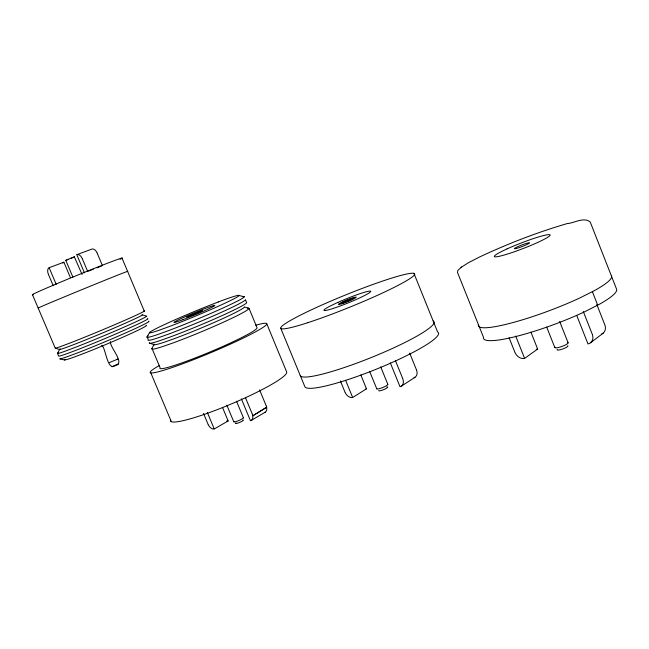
<?xml version="1.0" encoding="UTF-8"?>
<svg xmlns="http://www.w3.org/2000/svg" width="649" height="649" viewBox="0 0 649 649"><rect width="100%" height="100%" fill="white"/><g stroke="black" fill="none" stroke-linecap="round" stroke-linejoin="round"><path stroke-width="0.97" d="M72.923 277.196L65.784 260.33L74.311 256.793L82.082 274.478M74.554 256.793L73.637 257.264M151.98 348.391L154.154 344.1A49.024 2.904 -22.6 0 0 164.497 342.137L173.543 338.948A49.024 2.904 -22.6 0 0 220.003 319.852A49.024 2.904 -22.6 0 0 244.454 306.945L249.054 308.453L257.069 327.818A52.658 4.243 -22.7 0 1 206.171 353.567A52.658 4.243 -22.7 0 1 160.092 367.691L151.98 348.391A52.715 3.269 -22.7 0 0 163.053 346.428L172.788 343.029A52.715 3.269 -22.7 0 0 228.261 319.965A52.715 3.269 -22.7 0 0 247.529 308.178M149.765 332.288L147.104 336.79L148.321 339.695A52.739 2.831 -22.6 0 0 159.273 337.423L168.991 333.951A52.739 2.831 -22.6 0 0 219.07 313.362A52.739 2.831 -22.6 0 0 245.444 299.724L246.652 302.637A52.731 2.977 -22.6 0 1 220.336 316.396A52.731 2.977 -22.6 0 1 170.257 336.977L160.538 340.425A52.731 2.977 -22.6 0 1 149.538 342.591M461.48 267.023L457.821 270.471L457.513 272.483L483.456 337.18A70.96 11.382 -20.3 0 0 516.125 336.45A70.96 11.382 -20.3 0 0 584.927 311.634L599.141 304.397A70.96 11.382 -20.3 0 0 616.55 289.089L590.241 222.015C583.995 216.604 574.089 223.183 567.169 223.589L566.788 223.702C536.82 232.488 507.599 243.805 479.351 257.101L468.61 262.634L461.115 267.364M590.606 342.737L603.14 333.188M530.906 332.093L537.656 349.048L524.627 358.402L515.72 336.077M110.508 341.561C109.121 346.874 126.279 363.586 114.938 365.785C106.996 371.123 105.722 346.964 101.658 345.325M109.389 362.588L117.907 359.075L117.015 359.311M401.358 386.179L415.027 377.28M360.803 374.927L366.482 388.808L352.667 397.504L345.593 380.241M251.236 420.438L265.157 412.22M241.347 398.835L250.473 420.739A6.449 4.17 60.3 0 0 252.769 415.822L266.642 407.256A6.368 4.186 60.2 0 0 266.301 406.096M252.769 415.822L266.642 407.256M222.502 407.418L228.148 420.941L214.251 428.973L207.38 412.553M112.707 366.328L112.05 366.79M113.324 366.028L114.07 365.679M72.802 257.629L70.676 258.529M114.914 365.306L115.782 364.941M88.605 271.079L93.253 269.262M96.952 267.826L101.544 266.033M116.617 364.6L117.372 364.316M67.431 259.803L68.421 259.43M70.441 277.715L63.87 262.188L49.146 267.704L56.195 284.335M77.004 254.619L91.89 249.078A5.849 3.521 68.2 0 1 97.001 252.721M66.628 260.087L65.784 260.33M117.988 364.105L118.67 364M64.551 359.976L59.797 358.848A48.407 1.858 -22.7 0 0 67.674 356.552L75.819 353.543A48.407 1.858 -22.7 0 0 126.401 332.58A48.407 1.858 -22.7 0 0 148.426 321.304M239.148 295.506L244.243 296.812M32.45 294.638L55.254 348.172L59.562 349.511L57.526 353.51L58.661 356.179A48.415 1.736 -22.7 0 0 66.514 353.835L74.659 350.801A48.415 1.736 -22.7 0 0 125.249 329.846A48.415 1.736 -22.7 0 0 147.331 318.691M149.887 343.297L154.527 344.765M142.09 314.741L146.236 316.071A48.415 1.614 -22.7 0 1 124.097 327.112A48.415 1.614 -22.7 0 1 73.491 348.059L65.354 351.109A48.415 1.614 -22.7 0 1 58.223 352.764M48.407 274.349L53.234 285.706M97.155 253.069L102.461 265.676M82.293 258.683L87.68 271.436M84.459 272.864L76.793 254.708A5.922 3.505 68.1 0 1 82.131 258.326M121.988 258.01L144.289 311.114M150.836 372.948L171.36 421.704M226.858 405.211L233.762 421.761M203.502 413.405L208.021 424.195M245.476 397.715L252.201 413.875M236.52 401.244L243.424 417.802M259.6 389.927L266.155 405.706M280.709 328.151L304.779 386.496A72.023 10.465 -21.9 0 0 378.927 368.113A72.023 10.465 -21.9 0 0 437.596 331.98L413.948 273.383M266.78 323.827L286.712 372.064A63.042 7.999 -22.9 0 1 226.947 405.771A63.042 7.999 -22.9 0 1 170.63 419.733M340.376 380.931L344.992 392.183M380.712 366.888L387.818 384.313M369.654 371.431L376.769 388.848M409.665 353.08L416.471 369.865M395.387 360.511L402.778 378.675M390.317 362.872L400.027 386.731A7.431 5.46 56.5 0 0 402.94 379.13M509.067 337.691L514.965 352.456M559.633 321.385L568.135 342.834M546.693 327.088L554.814 347.531M583.313 311.577L592.31 334.381M576.693 315.349L588.01 343.986A8.737 7.261 46.2 0 0 592.505 334.9M592.367 291.652L597.68 305.144M596.82 304.511L604.86 324.938M352.334 397.561A7.115 5.038 58 0 1 345.179 392.604M416.642 370.303A7.317 5.452 56.3 0 1 414.054 377.742M387.453 384.184A5.979 1.022 -21.8 0 1 382.959 387.421A5.979 1.022 -21.8 0 1 376.793 388.548M386.877 386.942A4.9 0.852 -21.8 0 1 384.37 389.343A4.9 0.852 -21.8 0 1 378.724 390.503M366.482 388.808A7.009 5.038 57.8 0 1 365.801 388.905M433.151 320.955A72.071 9.711 -21.9 0 1 374.132 356.366A72.071 9.711 -21.9 0 1 300.244 375.511M611.455 276.101A71.009 10.562 -20.5 0 1 593.835 290.922L579.573 298.069A71.009 10.562 -20.5 0 1 510.804 323.129A71.009 10.562 -20.5 0 1 478.435 324.654M567.859 342.567A7.074 1.339 -19.9 0 1 561.62 346.558A7.074 1.339 -19.9 0 1 555.009 347.093M567.77 345.714A5.8 1.111 -19.9 0 1 562.659 349A5.8 1.111 -19.9 0 1 557.231 349.422M605.046 325.449A8.591 7.212 45.3 0 1 601.493 334.146M524.181 358.483A8.283 6.644 50.8 0 1 515.176 352.942M537.656 349.048A8.145 6.612 50.2 0 1 536.301 349.203M255.722 325.23A63.221 5.103 -22.7 0 1 248.348 335.565A63.221 5.103 -22.7 0 1 171.304 367.821A63.221 5.103 -22.7 0 1 159.078 365.695M242.767 296.674A52.747 2.685 -22.6 0 1 223.24 307.886A52.747 2.685 -22.6 0 1 167.718 330.925L158.015 334.422A52.747 2.685 -22.6 0 1 148.183 335.971M242.896 420.025A4.292 0.649 -23 0 1 241.931 421.323A4.292 0.649 -23 0 1 236.828 423.408A4.292 0.649 -23 0 1 236.049 422.84M243.278 417.64A5.241 0.787 -23 0 1 238.499 420.674A5.241 0.787 -23 0 1 233.956 421.461M214 429.021A6.214 3.886 60.9 0 1 209.465 426.612L209.221 426.296A6.214 3.886 60.9 0 1 208.183 424.568M266.715 407.637A6.368 4.186 60.2 0 1 264.654 412.448M252.347 414.265A6.449 4.17 60.3 0 1 252.696 415.441M228.148 420.941A6.141 3.902 60.8 0 1 226.777 420.933M48.269 274A5.727 3.277 67.9 0 1 48.951 267.802M62.896 263.121A5.654 3.294 68 0 1 63.87 262.188M38.161 308.048A48.545 0.446 -22.3 0 1 87.258 287.442A48.545 0.446 -22.3 0 1 127.504 271.469M144.037 310.839A48.432 1.371 -22.6 0 1 121.785 321.636A48.432 1.371 -22.6 0 1 71.163 342.583L63.042 345.666A48.432 1.371 -22.6 0 1 55.254 348.172M33.432 294.532A48.586 1.055 -22.2 0 1 79.843 274.211A48.586 1.055 -22.2 0 1 120.016 259.324M142.301 315.041A45.032 1.387 -22.7 0 1 116.544 327.015A45.032 1.387 -22.7 0 1 74.424 344.351L66.863 347.207A45.032 1.387 -22.7 0 1 60.195 348.854M146.057 325.392A44.521 1.817 -22.8 0 1 125.792 335.89A44.521 1.817 -22.8 0 1 79.365 355.141L71.861 357.891A44.521 1.817 -22.8 0 1 65.119 359.222M202.188 310.725L194.668 314.254L186.685 317.085L202.188 310.725M507.088 248.875L502.026 251.285A29.862 2.937 -21.1 0 0 495.795 256.85A29.862 2.937 -21.1 0 0 517.902 250.498L524.79 247.894A29.862 2.937 -21.1 0 0 548.535 234.646A29.862 2.937 -21.1 0 0 507.088 248.875M337.983 302.361L333.205 304.568A25.246 2.247 -22.1 0 0 324.249 310.506A25.246 2.247 -22.1 0 0 340.068 306.044L345.73 303.886A25.246 2.247 -22.1 0 0 370.401 291.125A25.246 2.247 -22.1 0 0 337.983 302.361M218.259 301.988L208.069 305.947A48.529 2.336 -22.6 0 0 157.212 328.045A48.529 2.336 -22.6 0 0 159.865 329.976L168.772 326.739A48.529 2.336 -22.6 0 0 231.701 299.943A48.529 2.336 -22.6 0 0 218.259 301.988M307.845 322.675A72.266 6.449 -22.1 0 0 414.273 275.079A72.266 6.449 -22.1 0 0 320.979 305.428A72.266 6.449 -22.1 0 0 307.845 322.675M341.536 303.805A9.613 0.86 -22.1 0 0 356.066 297.42A9.613 0.86 -22.1 0 0 344.27 301.136A9.613 0.86 -22.1 0 0 341.536 303.805M344.002 302.669A6.823 0.608 -22.1 0 0 353.616 298.256A6.823 0.608 -22.1 0 0 344.254 301.436A6.823 0.608 -22.1 0 0 344.002 302.669M516.085 248.535A8.072 0.795 -21.1 0 0 529.008 243.391A8.072 0.795 -21.1 0 0 520.977 245.298A8.072 0.795 -21.1 0 0 516.085 248.535M182.953 319.649A22.139 1.063 -22.6 0 0 214.803 305.557A22.139 1.063 -22.6 0 0 185.484 316.607A22.139 1.063 -22.6 0 0 182.953 319.649"/></g></svg>
